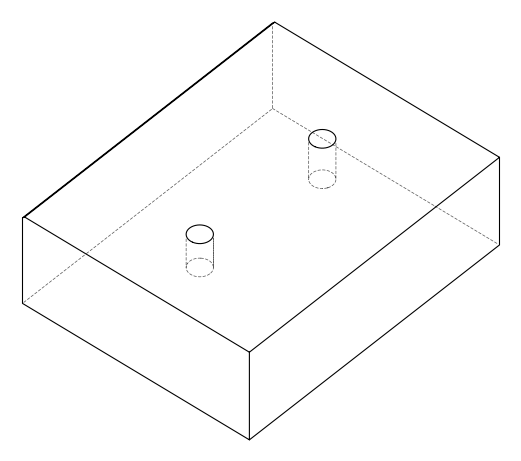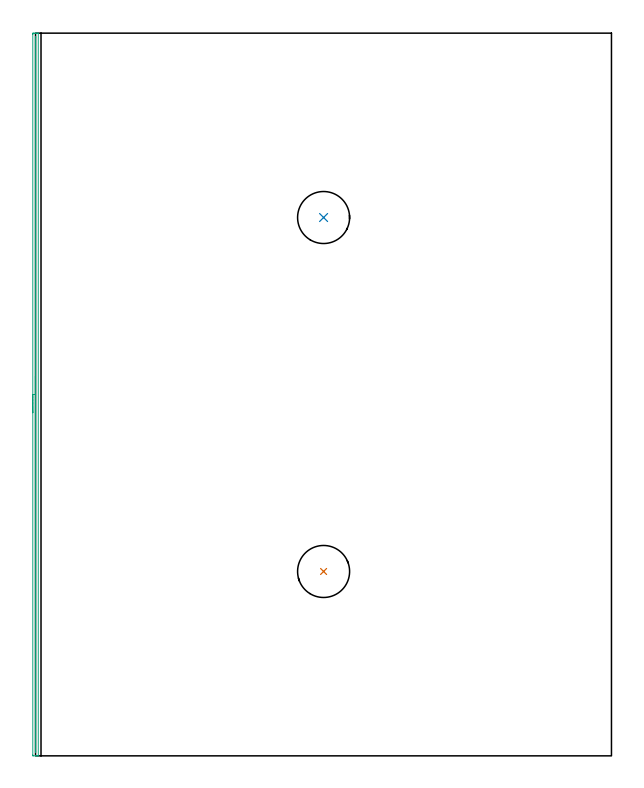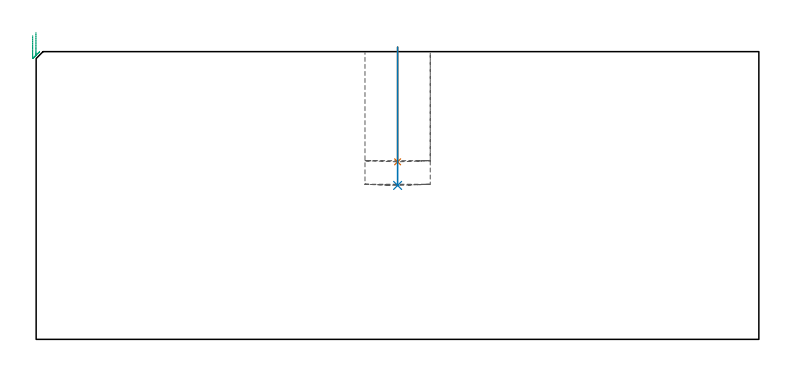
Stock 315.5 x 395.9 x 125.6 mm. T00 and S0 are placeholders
(PLAN: 3 operations, 1 tool changes, 6.9 min)
(1 INDEXABLE_INSERT_DRILL_BLIND_HOLE_FROM_SOLID | STEP1POCKET | NXT0302_028 | 0.2 min | 30447 mm3)
(2 INDEXABLE_INSERT_DRILL_BLIND_HOLE_FROM_SOLID_1 | STEP1POCKET_1 | NXT0302_028 | 0.24 min | 37012 mm3)
(3 AREA_MILL | FG_CHAMFER_SURFACE | UGT0205_001 | 6.47 min | 1784 mm3)
(TOOL NXT0302_028 | Index. Insert Drill 28.5mm [880-D2850L32-03] | D28.5 PA176 FL86 Z2)
(TOOL UGT0205_001 | Chamfer Mill 20 x 3 x 45 deg. | D20 FL50 Z2)
(OP 1 INDEXABLE_INSERT_DRILL_BLIND_HOLE_FROM_SOLID)
G17 G21 G94 G90
T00 M6
G54
G17 G0 G90 X157.8 Y101. S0 M3
G43 Z135.6 H1
G94 G81 G98 Z77.5 F250. R127.6
G80
M5
M2
(OP 2 INDEXABLE_INSERT_DRILL_BLIND_HOLE_FROM_SOLID_1)
G17 G21 G94 G90
T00 M6
G54
G17 G0 G90 X157.8 Y294.9 S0 M3
G43 Z135.6 H1
G94 G81 G98 Z67.2 F250. R127.6
G80
M5
M2
(OP 3 AREA_MILL)
G17 G21 G94 G90
T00 M6
G54
G17 G0 G90 X-1.5 Y187.95 S1061 M3
G43 Z135.6 H0
Z132.6
G94 G1 Y187.988 Z131.728 F250.
Y188.102 Z130.864
Y188.291 Z130.012
Y188.553 Z129.18
Y188.887 Z128.374
Y189.29 Z127.6
Y189.758 Z126.864
Y190.29 Z126.172
Y190.879 Z125.529
Y191.522 Z124.94
Y192.214 Z124.408
Y192.95 Z123.94
Y193.724 Z123.537
Y194.53 Z123.203
Y195.362 Z122.941
Y196.214 Z122.752
Y197.078 Z122.638
Y197.95 Z122.6
Y395.288
X-1.499 Y395.431 Z122.601
X-1.491 Y395.898 Z122.605
X-1.224 Y395.9 Z122.873
X-0.893 Z123.204
X-0.331 Z123.765
X0. Z124.095
X0.662 Z124.762
X1.049 Z125.149
X1.443 Y395.893 Z125.534
X1.497 Y395.89 Z125.588
X1.5 Y395.734 Z125.6
Y0.166
X1.497 Y0.01 Z125.588
X1.443 Y0.007 Z125.534
X1.049 Y0. Z125.148
X0.663 Z124.762
X0. Z124.095
X-1.224 Z122.873
X-1.491 Y0.002 Z122.605
X-1.5 Y0.47 Z122.6
Y197.95
X-0.086 Z124.014
Y393.588
X-0.085 Y393.673 Z124.015
X-0.081 Y393.845 Z124.019
X-0.079 Y393.888 Z124.021
X-0.072 Y393.891 Z124.028
X-0.05 Y393.896 Z124.05
X0. Y393.898 Z124.1
X0.057 Z124.157
X0.072 Y393.895 Z124.172
X0.076 Y393.892 Z124.176
X0.079 Y393.872 Z124.179
X0.083 Y393.759 Z124.183
X0.085 Y393.588 Z124.185
X0.086 Y393.502 Z124.186
Y2.312
X0.085 Y2.227 Z124.185
X0.081 Y2.055 Z124.181
X0.079 Y2.012 Z124.179
X0.072 Y2.009 Z124.172
X0.049 Y2.004 Z124.149
X0. Y2.002 Z124.1
X-0.057 Z124.043
X-0.073 Y2.005 Z124.027
X-0.076 Y2.008 Z124.024
X-0.079 Y2.028 Z124.021
X-0.083 Y2.141 Z124.017
X-0.085 Y2.312 Z124.015
X-0.086 Y2.398 Z124.014
Y197.95
Y198.822 Z124.052
Y199.686 Z124.166
Y200.538 Z124.355
Y201.37 Z124.617
Y202.176 Z124.951
Y202.95 Z125.354
Y203.686 Z125.823
Y204.378 Z126.354
Y205.021 Z126.943
Y205.61 Z127.586
Y206.142 Z128.278
Y206.61 Z129.014
Y207.013 Z129.788
Y207.347 Z130.594
Y207.609 Z131.426
Y207.798 Z132.278
Y207.912 Z133.143
Y207.95 Z134.014
G0 Z135.6
M5
M2
